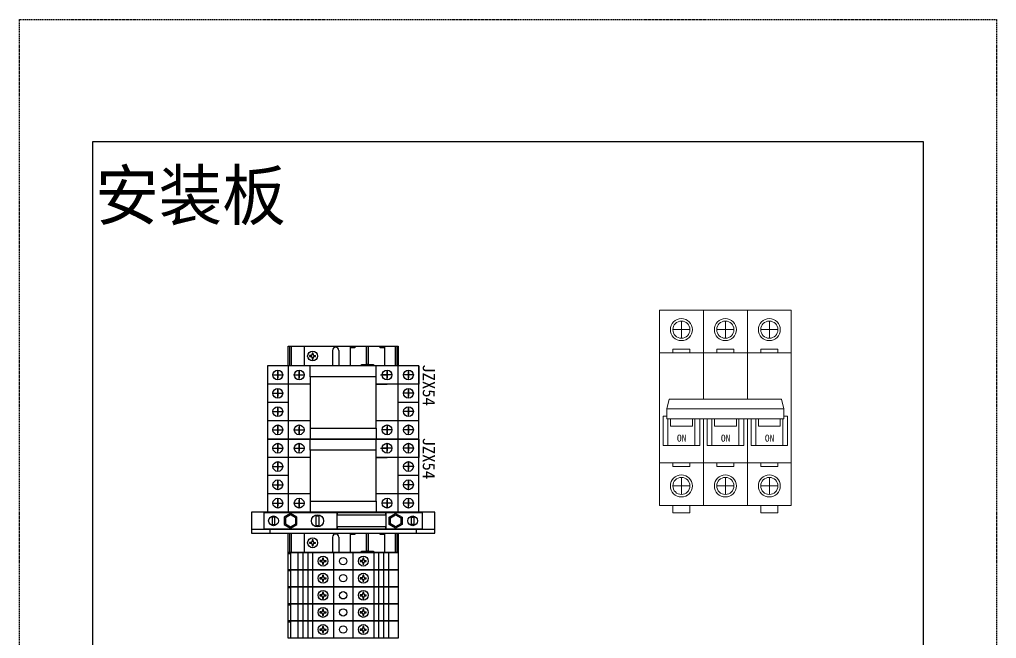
# Model space of a CAD drawing. Extents: x 316036 to 316436, y 364994 to 365494.
# Drawn here: x 316036.2 to 316436.2, y 365240.2 to 365493.6 of the extents above; entities that cross this region are included whole.
import ezdxf
from ezdxf.enums import TextEntityAlignment as Align

# ---------------------------------------------------------------- set-up
doc = ezdxf.new("R2010")
doc.units = 0
doc.header["$MEASUREMENT"] = 0
for name, pattern in [('ACAD_ISO02W100', [15, 12, -3]), ('DASHED', [0.75, 0.5, -0.25]), ('HIDDEN2', [4.7625, 3.175, -1.5875])]:
    doc.linetypes.add(name, pattern=pattern)
for name, color, linetype in [('DRAW', 123, 'Continuous'), ('Layer1', 7, 'Continuous'), ('布置图', 30, 'Continuous'), ('文字', 3, 'Continuous'), ('柜体', 130, 'Continuous')]:
    doc.layers.add(name, color=color, linetype=linetype)
doc.layers.add('细线', color=7, linetype='Continuous', lineweight=0)
doc.styles.add('正常', font='')
doc.styles.get('正常').set_extended_font_data('FangSong_GB2312')

# ---------------------------------------------------------------- blocks, each defined once
blk = doc.blocks.new('17683822994cea213c-2f8d-4703-9a4d-4d75ae0ec34a')
for points in [[(4.73, 137.5), (4.73, 138.1), (2.98, 138.1), (2.98, 137.5)], [(9.59, 130.65), (10.25, 130.65), (10.25, 138.1), (9.59, 138.1)], [(15.12, 138.1), (15.12, 137.5), (16.87, 137.5), (16.87, 138.1)], [(7.47, 130.65), (7.47, 130.1), (12.38, 130.1), (12.38, 130.65)], [(4.73, 61), (4.73, 61.6), (2.98, 61.6), (2.98, 61)], [(9.59, 54.15), (10.25, 54.15), (10.25, 61.6), (9.59, 61.6)], [(15.12, 61.6), (15.12, 61), (16.87, 61), (16.87, 61.6)], [(7.47, 54.15), (7.47, 53.6), (12.38, 53.6), (12.38, 54.15)]]:
    blk.add_hatch(color=7).paths.add_polyline_path(points)
at = {"color": 0}
for p, q in [((-21.94, 138.1), (-21.94, 130.1)), ((-21.34, 138.1), (-21.34, 130.1)), ((-16.05, 138.1), (-16.05, 130.1)), ((-4.38, 136.4), (-4.38, 130.1)), ((-1.81, 136.4), (-1.81, 130.1)), ((21.3, 138.1), (21.3, 130.1)), ((21.89, 138.1), (21.89, 130.1)), ((-21.94, 61.6), (-21.94, 53.6)), ((-21.34, 61.6), (-21.34, 53.6)), ((-16.05, 61.6), (-16.05, 53.6)), ((21.3, 61.6), (21.3, 53.6)), ((21.89, 61.6), (21.89, 53.6)), ((-4.38, 59.9), (-4.38, 53.6)), ((-1.81, 59.9), (-1.81, 53.6))]:
    blk.add_line(p, q, dxfattribs=at)
at = {"color": 1}
for p, q in [((-21.53, 53.1), (-22.53, 53.1)), ((-21.53, 53.6), (-21.53, 46.6)), ((-18.53, 53.6), (-18.53, 46.6)), ((-16.53, 53.6), (-16.53, 46.6)), ((-14.53, 53.6), (-14.53, 46.6)), ((-12.53, 53.6), (-12.53, 46.6)), ((-4.03, 53.6), (-4.03, 46.6)), ((3.97, 53.6), (3.97, 46.6)), ((12.47, 53.6), (12.47, 46.6)), ((14.47, 53.6), (14.47, 46.6)), ((16.47, 53.6), (16.47, 46.6)), ((18.47, 53.6), (18.47, 46.6))]:
    blk.add_line(p, q, dxfattribs=at)
at = {"color": 7}
for p, q in [((-21.53, 46.1), (-22.53, 46.1)), ((-21.53, 46.6), (-21.53, 39.6)), ((-18.53, 46.6), (-18.53, 39.6)), ((-16.53, 46.6), (-16.53, 39.6)), ((-14.53, 46.6), (-14.53, 39.6)), ((-12.53, 46.6), (-12.53, 39.6)), ((-4.03, 46.6), (-4.03, 39.6)), ((3.97, 46.6), (3.97, 39.6)), ((12.47, 46.6), (12.47, 39.6)), ((14.47, 46.6), (14.47, 39.6)), ((16.47, 46.6), (16.47, 39.6)), ((18.47, 46.6), (18.47, 39.6)), ((-21.53, 32.1), (-22.53, 32.1)), ((-21.53, 32.6), (-21.53, 25.6)), ((-18.53, 32.6), (-18.53, 25.6)), ((-16.53, 32.6), (-16.53, 25.6)), ((-14.53, 32.6), (-14.53, 25.6)), ((-12.53, 32.6), (-12.53, 25.6)), ((-4.03, 32.6), (-4.03, 25.6)), ((3.97, 32.6), (3.97, 25.6)), ((12.47, 32.6), (12.47, 25.6)), ((14.47, 32.6), (14.47, 25.6)), ((16.47, 32.6), (16.47, 25.6)), ((18.47, 32.6), (18.47, 25.6))]:
    blk.add_line(p, q, dxfattribs=at)
at = {"color": 4}
for p, q in [((-21.53, 39.1), (-22.53, 39.1)), ((-21.53, 39.6), (-21.53, 32.6)), ((-18.53, 39.6), (-18.53, 32.6)), ((-16.53, 39.6), (-16.53, 32.6)), ((-14.53, 39.6), (-14.53, 32.6)), ((-12.53, 39.6), (-12.53, 32.6)), ((-4.03, 39.6), (-4.03, 32.6)), ((3.97, 39.6), (3.97, 32.6)), ((12.47, 39.6), (12.47, 32.6)), ((14.47, 39.6), (14.47, 32.6)), ((16.47, 39.6), (16.47, 32.6)), ((18.47, 39.6), (18.47, 32.6))]:
    blk.add_line(p, q, dxfattribs=at)
at = {"color": 3}
for p, q in [((-21.53, 25.1), (-22.53, 25.1)), ((-21.53, 25.6), (-21.53, 18.59)), ((-18.53, 25.6), (-18.53, 18.59)), ((-16.53, 25.6), (-16.53, 18.59)), ((-14.53, 25.6), (-14.53, 18.59)), ((-12.53, 25.6), (-12.53, 18.59)), ((-4.03, 25.6), (-4.03, 18.59)), ((3.97, 25.6), (3.97, 18.59)), ((12.47, 25.6), (12.47, 18.59)), ((14.47, 25.6), (14.47, 18.59)), ((16.47, 25.6), (16.47, 18.59)), ((18.47, 25.6), (18.47, 18.59))]:
    blk.add_line(p, q, dxfattribs=at)
at = {"color": 0}
for points in [[(22.47, 138.1), (22.47, 130.1), (-22.53, 130.1), (-22.53, 138.1)], [(16.87, 138.1), (16.87, 130.1), (2.98, 130.1), (2.98, 138.1)], [(4.73, 138.1), (4.73, 137.5), (2.98, 137.5), (2.98, 138.1)], [(10.25, 138.1), (10.25, 130.65), (9.59, 130.65), (9.59, 138.1)], [(16.87, 138.1), (16.87, 137.5), (15.12, 137.5), (15.12, 138.1)], [(12.38, 130.65), (12.38, 130.1), (7.47, 130.1), (7.47, 130.65)], [(22.47, 61.6), (22.47, 53.6), (-22.53, 53.6), (-22.53, 61.6)], [(16.87, 61.6), (16.87, 53.6), (2.98, 53.6), (2.98, 61.6)], [(4.73, 61.6), (4.73, 61), (2.98, 61), (2.98, 61.6)], [(10.25, 61.6), (10.25, 54.15), (9.59, 54.15), (9.59, 61.6)], [(16.87, 61.6), (16.87, 61), (15.12, 61), (15.12, 61.6)], [(12.38, 54.15), (12.38, 53.6), (7.47, 53.6), (7.47, 54.15)]]:
    blk.add_lwpolyline(points, close=True, dxfattribs=at)
at = {"color": 1}
blk.add_lwpolyline([(22.47, 53.6), (22.47, 46.6), (-22.53, 46.6), (-22.53, 53.6)], close=True, dxfattribs=at)
at = {"color": 7}
for points in [[(22.47, 46.6), (22.47, 39.6), (-22.53, 39.6), (-22.53, 46.6)], [(22.47, 32.6), (22.47, 25.6), (-22.53, 25.6), (-22.53, 32.6)]]:
    blk.add_lwpolyline(points, close=True, dxfattribs=at)
at = {"color": 4}
blk.add_lwpolyline([(22.47, 39.6), (22.47, 32.6), (-22.53, 32.6), (-22.53, 39.6)], close=True, dxfattribs=at)
at = {"color": 3}
blk.add_lwpolyline([(22.47, 25.6), (22.47, 18.59), (-22.53, 18.59), (-22.53, 25.6)], close=True, dxfattribs=at)
at = {"color": 1}
blk.add_circle((-0.03, 50.1), 1.5, dxfattribs=at)
at = {"color": 7}
for centre in [(-0.03, 43.1), (-0.03, 29.1)]:
    blk.add_circle(centre, 1.5, dxfattribs=at)
at = {"color": 4}
blk.add_circle((-0.03, 36.1), 1.5, dxfattribs=at)
at = {"color": 3}
blk.add_circle((-0.03, 22.09), 1.5, dxfattribs=at)
at = {"color": 0}
for centre in [(-3.1, 136.4), (-3.1, 59.9)]:
    blk.add_arc(centre, 1.28, 0, 180, dxfattribs=at)
at = {"layer": 'DRAW', "color": 7, "ltscale": 0.3}
for points in [[(37.47, 61.6), (37.47, 70.1), (-37.53, 70.1), (-37.53, 61.6)], [(-2.53, 63.35), (-2.53, 69.85), (-32.53, 69.85), (-32.53, 63.35)], [(-28.03, 65.1), (-28.03, 68.1), (-29.03, 68.1), (-29.03, 65.1)], [(-24.13, 65.1), (-21.53, 63.6), (-18.93, 65.1), (-18.93, 68.1), (-21.53, 69.6), (-24.13, 68.1)], [(-23.63, 65.39), (-21.53, 64.18), (-19.43, 65.39), (-19.43, 67.81), (-21.53, 69.02), (-23.63, 67.81)], [(-9.9, 64.73), (-9.9, 68.48), (-11.15, 68.48), (-11.15, 64.73)], [(17.47, 69.05), (17.47, 69.85), (-2.53, 69.85), (-2.53, 69.05)], [(32.47, 63.35), (32.47, 69.85), (17.47, 69.85), (17.47, 63.35)], [(24.07, 65.1), (21.47, 63.6), (18.87, 65.1), (18.87, 68.1), (21.47, 69.6), (24.07, 68.1)], [(23.57, 65.39), (21.47, 64.18), (19.37, 65.39), (19.37, 67.81), (21.47, 69.02), (23.57, 67.81)], [(27.97, 65.1), (27.97, 68.1), (28.97, 68.1), (28.97, 65.1)], [(17.47, 63.35), (17.47, 64.15), (-2.53, 64.15), (-2.53, 63.35)], [(37.47, 61.6), (37.47, 63.1), (-37.53, 63.1), (-37.53, 61.6)], [(29.97, 61.6), (29.97, 63.1), (-30.03, 63.1), (-30.03, 61.6)]]:
    blk.add_lwpolyline(points, close=True, dxfattribs=at)
for centre, radius in [((-28.53, 66.6), 2), ((-10.53, 66.6), 2.5), ((28.47, 66.6), 2)]:
    blk.add_circle(centre, radius, dxfattribs=at)
at = {"layer": 'Layer1', "color": 7, "lineweight": -3, "ltscale": 50}
for centre in [(-12.53, 134.1), (-12.53, 57.6), (-8.28, 43.1), (8.22, 43.1), (-8.28, 29.1), (8.22, 29.1)]:
    blk.add_circle(centre, 2.03, dxfattribs=at)
at = {"layer": 'Layer1', "color": 1, "lineweight": -3, "ltscale": 50}
for centre in [(-8.28, 50.1), (8.22, 50.1)]:
    blk.add_circle(centre, 2.03, dxfattribs=at)
at = {"layer": 'Layer1', "color": 4, "lineweight": -3, "ltscale": 50}
for centre in [(-8.28, 36.1), (8.22, 36.1)]:
    blk.add_circle(centre, 2.03, dxfattribs=at)
at = {"layer": 'Layer1', "color": 3, "lineweight": -3, "ltscale": 50}
for centre in [(-8.28, 22.09), (8.22, 22.09)]:
    blk.add_circle(centre, 2.03, dxfattribs=at)
at = {"layer": '文字', "color": 7, "linetype": 'ACAD_ISO02W100'}
for p, q in [((-13.23, 134.29), (-13.78, 134.29)), ((-13.78, 134.29), (-13.78, 133.89)), ((-13.78, 133.89), (-13.23, 133.89)), ((-12.72, 135.31), (-12.72, 134.8)), ((-12.33, 135.31), (-12.72, 135.31)), ((-12.72, 133.39), (-12.72, 132.83)), ((-12.72, 132.83), (-12.33, 132.83)), ((-12.33, 134.8), (-12.33, 135.31)), ((-12.33, 132.83), (-12.33, 133.39)), ((-11.82, 134.29), (-11.3, 134.29)), ((-11.82, 133.89), (-11.3, 133.89)), ((-11.3, 133.89), (-11.3, 134.29)), ((-13.23, 57.79), (-13.78, 57.79)), ((-13.78, 57.79), (-13.78, 57.39)), ((-13.78, 57.39), (-13.23, 57.39)), ((-12.72, 58.81), (-12.72, 58.3)), ((-12.33, 58.81), (-12.72, 58.81)), ((-12.72, 56.89), (-12.72, 56.33)), ((-12.72, 56.33), (-12.33, 56.33)), ((-12.33, 58.3), (-12.33, 58.81)), ((-12.33, 56.33), (-12.33, 56.89)), ((-11.82, 57.79), (-11.3, 57.79)), ((-11.82, 57.39), (-11.3, 57.39)), ((-11.3, 57.39), (-11.3, 57.79)), ((-8.47, 44.3), (-8.47, 43.8)), ((-8.08, 44.3), (-8.47, 44.3)), ((-8.08, 43.8), (-8.08, 44.3)), ((8.03, 44.3), (8.03, 43.8)), ((8.42, 44.3), (8.03, 44.3)), ((8.42, 43.8), (8.42, 44.3)), ((-8.98, 43.29), (-9.53, 43.29)), ((-9.53, 43.29), (-9.53, 42.89)), ((-9.53, 42.89), (-8.98, 42.89)), ((-8.47, 42.38), (-8.47, 41.83)), ((-8.47, 41.83), (-8.08, 41.83)), ((-8.08, 41.83), (-8.08, 42.38)), ((-7.57, 43.29), (-7.05, 43.29)), ((-7.57, 42.89), (-7.05, 42.89)), ((-7.05, 42.89), (-7.05, 43.29)), ((7.52, 43.29), (6.97, 43.29)), ((6.97, 43.29), (6.97, 42.89)), ((6.97, 42.89), (7.52, 42.89)), ((8.03, 42.38), (8.03, 41.83)), ((8.03, 41.83), (8.42, 41.83)), ((8.42, 41.83), (8.42, 42.38)), ((8.93, 43.29), (9.45, 43.29)), ((8.93, 42.89), (9.45, 42.89)), ((9.45, 42.89), (9.45, 43.29)), ((-8.98, 29.28), (-9.53, 29.28)), ((-9.53, 29.28), (-9.53, 28.89)), ((-9.53, 28.89), (-8.98, 28.89)), ((-8.47, 30.3), (-8.47, 29.79)), ((-8.08, 30.3), (-8.47, 30.3)), ((-8.47, 28.38), (-8.47, 27.83)), ((-8.08, 29.79), (-8.08, 30.3)), ((-8.08, 27.83), (-8.08, 28.38)), ((-7.57, 29.28), (-7.05, 29.28)), ((-7.57, 28.89), (-7.05, 28.89)), ((-7.05, 28.89), (-7.05, 29.28)), ((7.52, 29.28), (6.97, 29.28)), ((6.97, 29.28), (6.97, 28.89)), ((6.97, 28.89), (7.52, 28.89)), ((8.03, 30.3), (8.03, 29.79)), ((8.42, 30.3), (8.03, 30.3)), ((8.03, 28.38), (8.03, 27.83)), ((8.42, 29.79), (8.42, 30.3)), ((8.42, 27.83), (8.42, 28.38)), ((8.93, 29.28), (9.45, 29.28)), ((8.93, 28.89), (9.45, 28.89)), ((9.45, 28.89), (9.45, 29.28)), ((-8.47, 27.83), (-8.08, 27.83)), ((8.03, 27.83), (8.42, 27.83))]:
    blk.add_line(p, q, dxfattribs=at)
at = {"layer": '文字', "color": 1, "linetype": 'ACAD_ISO02W100'}
for p, q in [((-8.98, 50.29), (-9.53, 50.29)), ((-9.53, 50.29), (-9.53, 49.89)), ((-9.53, 49.89), (-8.98, 49.89)), ((-8.47, 51.31), (-8.47, 50.8)), ((-8.08, 51.31), (-8.47, 51.31)), ((-8.47, 49.38), (-8.47, 48.83)), ((-8.47, 48.83), (-8.08, 48.83)), ((-8.08, 50.8), (-8.08, 51.31)), ((-8.08, 48.83), (-8.08, 49.38)), ((-7.57, 50.29), (-7.05, 50.29)), ((-7.57, 49.89), (-7.05, 49.89)), ((-7.05, 49.89), (-7.05, 50.29)), ((7.52, 50.29), (6.97, 50.29)), ((6.97, 50.29), (6.97, 49.89)), ((6.97, 49.89), (7.52, 49.89)), ((8.03, 51.31), (8.03, 50.8)), ((8.42, 51.31), (8.03, 51.31)), ((8.03, 49.38), (8.03, 48.83)), ((8.03, 48.83), (8.42, 48.83)), ((8.42, 50.8), (8.42, 51.31)), ((8.42, 48.83), (8.42, 49.38)), ((8.93, 50.29), (9.45, 50.29)), ((8.93, 49.89), (9.45, 49.89)), ((9.45, 49.89), (9.45, 50.29))]:
    blk.add_line(p, q, dxfattribs=at)
at = {"layer": '文字', "color": 4, "linetype": 'ACAD_ISO02W100'}
for p, q in [((-8.98, 36.28), (-9.53, 36.28)), ((-9.53, 36.28), (-9.53, 35.89)), ((-8.47, 37.3), (-8.47, 36.79)), ((-8.08, 37.3), (-8.47, 37.3)), ((-8.08, 36.79), (-8.08, 37.3)), ((-7.57, 36.28), (-7.05, 36.28)), ((-7.05, 35.89), (-7.05, 36.28)), ((7.52, 36.28), (6.97, 36.28)), ((6.97, 36.28), (6.97, 35.89)), ((8.03, 37.3), (8.03, 36.79)), ((8.42, 37.3), (8.03, 37.3)), ((8.42, 36.79), (8.42, 37.3)), ((8.93, 36.28), (9.45, 36.28)), ((9.45, 35.89), (9.45, 36.28)), ((-9.53, 35.89), (-8.98, 35.89)), ((-8.47, 35.38), (-8.47, 34.83)), ((-8.47, 34.83), (-8.08, 34.83)), ((-8.08, 34.83), (-8.08, 35.38)), ((-7.57, 35.89), (-7.05, 35.89)), ((6.97, 35.89), (7.52, 35.89)), ((8.03, 35.38), (8.03, 34.83)), ((8.03, 34.83), (8.42, 34.83)), ((8.42, 34.83), (8.42, 35.38)), ((8.93, 35.89), (9.45, 35.89))]:
    blk.add_line(p, q, dxfattribs=at)
at = {"layer": '文字', "color": 3, "linetype": 'ACAD_ISO02W100'}
for p, q in [((-8.98, 22.28), (-9.53, 22.28)), ((-9.53, 22.28), (-9.53, 21.89)), ((-9.53, 21.89), (-8.98, 21.89)), ((-8.47, 23.3), (-8.47, 22.79)), ((-8.08, 23.3), (-8.47, 23.3)), ((-8.47, 21.38), (-8.47, 20.83)), ((-8.47, 20.83), (-8.08, 20.83)), ((-8.08, 22.79), (-8.08, 23.3)), ((-8.08, 20.83), (-8.08, 21.38)), ((-7.57, 22.28), (-7.05, 22.28)), ((-7.57, 21.89), (-7.05, 21.89)), ((-7.05, 21.89), (-7.05, 22.28)), ((7.52, 22.28), (6.97, 22.28)), ((6.97, 22.28), (6.97, 21.89)), ((6.97, 21.89), (7.52, 21.89)), ((8.03, 23.3), (8.03, 22.79)), ((8.42, 23.3), (8.03, 23.3)), ((8.03, 21.38), (8.03, 20.83)), ((8.03, 20.83), (8.42, 20.83)), ((8.42, 22.79), (8.42, 23.3)), ((8.42, 20.83), (8.42, 21.38)), ((8.93, 22.28), (9.45, 22.28)), ((8.93, 21.89), (9.45, 21.89)), ((9.45, 21.89), (9.45, 22.28))]:
    blk.add_line(p, q, dxfattribs=at)
at = {"layer": '文字', "color": 7, "linetype": 'ACAD_ISO02W100'}
for centre, start, end in [((-13.23, 134.8), 270, 0), ((-13.23, 133.39), 0, 90), ((-11.82, 134.8), 180, 270), ((-11.82, 133.39), 90, 180), ((-13.23, 58.3), 270, 0), ((-13.23, 56.89), 0, 90), ((-11.82, 58.3), 180, 270), ((-11.82, 56.89), 90, 180), ((-8.98, 43.8), 270, 0), ((-8.98, 42.38), 0, 90), ((-7.57, 43.8), 180, 270), ((-7.57, 42.38), 90, 180), ((7.52, 43.8), 270, 0), ((7.52, 42.38), 0, 90), ((8.93, 43.8), 180, 270), ((8.93, 42.38), 90, 180), ((-8.98, 29.79), 270, 0), ((-8.98, 28.38), 0, 90), ((-7.57, 29.79), 180, 270), ((-7.57, 28.38), 90, 180), ((7.52, 29.79), 270, 0), ((7.52, 28.38), 0, 90), ((8.93, 29.79), 180, 270), ((8.93, 28.38), 90, 180)]:
    blk.add_arc(centre, 0.509, start, end, dxfattribs=at)
at = {"layer": '文字', "color": 1, "linetype": 'ACAD_ISO02W100'}
for centre, start, end in [((-8.98, 50.8), 270, 0), ((-8.98, 49.38), 0, 90), ((-7.57, 50.8), 180, 270), ((-7.57, 49.38), 90, 180), ((7.52, 50.8), 270, 0), ((7.52, 49.38), 0, 90), ((8.93, 50.8), 180, 270), ((8.93, 49.38), 90, 180)]:
    blk.add_arc(centre, 0.509, start, end, dxfattribs=at)
at = {"layer": '文字', "color": 4, "linetype": 'ACAD_ISO02W100'}
for centre, start, end in [((-8.98, 36.79), 270, 0), ((-7.57, 36.79), 180, 270), ((7.52, 36.79), 270, 0), ((8.93, 36.79), 180, 270), ((-8.98, 35.38), 0, 90), ((-7.57, 35.38), 90, 180), ((7.52, 35.38), 0, 90), ((8.93, 35.38), 90, 180)]:
    blk.add_arc(centre, 0.509, start, end, dxfattribs=at)
at = {"layer": '文字', "color": 3, "linetype": 'ACAD_ISO02W100'}
for centre, start, end in [((-8.98, 22.79), 270, 0), ((-8.98, 21.38), 0, 90), ((-7.57, 22.79), 180, 270), ((-7.57, 21.38), 90, 180), ((7.52, 22.79), 270, 0), ((7.52, 21.38), 0, 90), ((8.93, 22.79), 180, 270), ((8.93, 21.38), 90, 180)]:
    blk.add_arc(centre, 0.509, start, end, dxfattribs=at)
at = {"layer": '柜体', "color": 3}
for p, q in [((-26.78, 128.35), (-26.78, 125.2)), ((-26.78, 124.35), (-26.78, 128.35)), ((-18.03, 124.35), (-18.03, 128.35)), ((-18.03, 128.35), (-18.03, 125.2)), ((17.97, 128.35), (17.97, 125.2)), ((17.97, 124.35), (17.97, 128.35)), ((26.72, 124.35), (26.72, 128.35)), ((26.72, 128.35), (26.72, 125.2)), ((-28.78, 126.35), (-24.78, 126.35)), ((19.97, 126.35), (15.97, 126.35)), ((28.72, 126.35), (24.72, 126.35)), ((-26.78, 116.85), (-26.78, 120.85)), ((-26.78, 120.85), (-26.78, 117.7)), ((26.72, 120.85), (26.72, 117.7)), ((26.72, 116.85), (26.72, 120.85)), ((-28.78, 118.85), (-24.78, 118.85)), ((28.72, 118.85), (24.72, 118.85)), ((-22.53, 115.1), (-31.03, 115.1)), ((-26.78, 113.35), (-26.78, 110.2)), ((-26.78, 109.35), (-26.78, 113.35)), ((26.72, 109.35), (26.72, 113.35)), ((26.72, 113.35), (26.72, 110.2)), ((-28.78, 111.35), (-24.78, 111.35)), ((28.72, 111.35), (24.72, 111.35)), ((-26.78, 101.85), (-26.78, 105.85)), ((-26.78, 105.85), (-26.78, 102.7)), ((-18.03, 105.85), (-18.03, 101.85)), ((-18.03, 101.85), (-18.03, 105)), ((17.97, 105.85), (17.97, 101.85)), ((17.97, 101.85), (17.97, 105)), ((26.72, 105.85), (26.72, 102.7)), ((26.72, 101.85), (26.72, 105.85)), ((-28.78, 103.85), (-24.78, 103.85)), ((19.97, 103.85), (15.97, 103.85)), ((28.72, 103.85), (24.72, 103.85)), ((-28.78, 96.35), (-24.78, 96.35)), ((-26.78, 98.35), (-26.78, 95.2)), ((-26.78, 94.35), (-26.78, 98.35)), ((-18.03, 94.35), (-18.03, 98.35)), ((-18.03, 98.35), (-18.03, 95.2)), ((19.97, 96.35), (15.97, 96.35)), ((17.97, 98.35), (17.97, 95.2)), ((17.97, 94.35), (17.97, 98.35)), ((28.72, 96.35), (24.72, 96.35)), ((26.72, 94.35), (26.72, 98.35)), ((26.72, 98.35), (26.72, 95.2)), ((-28.78, 88.85), (-24.78, 88.85)), ((-26.78, 86.85), (-26.78, 90.85)), ((-26.78, 90.85), (-26.78, 87.7)), ((28.72, 88.85), (24.72, 88.85)), ((26.72, 90.85), (26.72, 87.7)), ((26.72, 86.85), (26.72, 90.85)), ((-22.53, 85.1), (-31.03, 85.1)), ((-28.78, 81.35), (-24.78, 81.35)), ((-26.78, 83.35), (-26.78, 80.2)), ((-26.78, 79.35), (-26.78, 83.35)), ((28.72, 81.35), (24.72, 81.35)), ((26.72, 79.35), (26.72, 83.35)), ((26.72, 83.35), (26.72, 80.2)), ((-28.78, 73.85), (-24.78, 73.85)), ((-26.78, 71.85), (-26.78, 75.85)), ((-26.78, 75.85), (-26.78, 72.7)), ((-18.03, 75.85), (-18.03, 71.85)), ((-18.03, 71.85), (-18.03, 75)), ((19.97, 73.85), (15.97, 73.85)), ((17.97, 75.85), (17.97, 71.85)), ((17.97, 71.85), (17.97, 75)), ((28.72, 73.85), (24.72, 73.85)), ((26.72, 75.85), (26.72, 72.7)), ((26.72, 71.85), (26.72, 75.85))]:
    blk.add_line(p, q, dxfattribs=at)
at = {"layer": '柜体', "color": 1}
for p, q in [((-13.53, 125.6), (-13.53, 130.1)), ((13.47, 125.6), (13.47, 130.1)), ((30.97, 130.1), (30.97, 122.6)), ((-20.03, 126.35), (-16.03, 126.35)), ((-13.53, 122.6), (-31.03, 122.6)), ((13.47, 122.6), (17.97, 122.6)), ((30.97, 122.6), (13.47, 122.6)), ((30.97, 115.1), (22.47, 115.1)), ((-13.53, 107.6), (-31.03, 107.6)), ((-13.53, 104.6), (-13.53, 100.1)), ((30.97, 107.6), (13.47, 107.6)), ((13.47, 104.6), (13.47, 100.1)), ((-20.03, 103.85), (-16.03, 103.85)), ((-13.53, 95.6), (-13.53, 100.1)), ((13.47, 95.6), (13.47, 100.1)), ((30.97, 100.1), (30.97, 92.6)), ((-20.03, 96.35), (-16.03, 96.35)), ((-13.53, 92.6), (-31.03, 92.6)), ((13.47, 92.6), (17.97, 92.6)), ((30.97, 92.6), (13.47, 92.6)), ((30.97, 85.1), (22.47, 85.1)), ((-13.53, 77.6), (-31.03, 77.6)), ((30.97, 77.6), (13.47, 77.6)), ((-20.03, 73.85), (-16.03, 73.85)), ((-13.53, 74.6), (-13.53, 70.1)), ((13.47, 74.6), (13.47, 70.1))]:
    blk.add_line(p, q, dxfattribs=at)
at = {"layer": '柜体'}
for p, q in [((-17.19, 126.2), (-19.67, 126.2)), ((17.76, 126.2), (15.28, 126.2)), ((-17.19, 96.2), (-19.67, 96.2)), ((17.76, 96.2), (15.28, 96.2))]:
    blk.add_line(p, q, dxfattribs=at)
at = {"layer": '柜体', "color": 1}
for points in [[(-31.03, 130.1), (-31.03, 100.1), (30.97, 100.1), (30.97, 130.1)], [(-22.53, 130.1), (-22.53, 100.1), (22.47, 100.1), (22.47, 130.1)], [(-31.03, 100.1), (-31.03, 70.1), (30.97, 70.1), (30.97, 100.1)], [(-22.53, 100.1), (-22.53, 70.1), (22.47, 70.1), (22.47, 100.1)]]:
    blk.add_lwpolyline(points, close=True, dxfattribs=at)
at = {"layer": '柜体', "color": 3}
for points in [[(-13.53, 125.6), (-13.53, 104.6), (13.47, 104.6), (13.47, 125.6)], [(-13.53, 95.6), (-13.53, 74.6), (13.47, 74.6), (13.47, 95.6)]]:
    blk.add_lwpolyline(points, close=True, dxfattribs=at)
for centre in [(-26.78, 126.35), (17.97, 126.35), (26.72, 126.35), (-26.78, 118.85), (26.72, 118.85), (-26.78, 111.35), (26.72, 111.35), (-26.78, 103.85), (17.97, 103.85), (26.72, 103.85), (-26.78, 96.35), (17.97, 96.35), (26.72, 96.35), (-26.78, 88.85), (26.72, 88.85), (-26.78, 81.35), (26.72, 81.35), (-26.78, 73.85), (17.97, 73.85), (26.72, 73.85)]:
    blk.add_circle(centre, 2, dxfattribs=at)
at = {"layer": '柜体', "color": 1}
for centre in [(-18.03, 126.35), (-18.03, 103.85), (-18.03, 96.35), (-18.03, 73.85)]:
    blk.add_circle(centre, 2, dxfattribs=at)
at = {"layer": '柜体', "color": 3, "linetype": 'HIDDEN2'}
for p in [(32.58, 130.69), (32.58, 100.69)]:
    blk.add_text('JZX54', height=5, rotation=270, dxfattribs=at).set_placement(p)
blk = doc.blocks.new('Manufacturer光辉PartName微型断路器Series3PShellFrameLimitingCurrentRemarkPartTypeMinCurrent1MaxCurrent63Poles3PMinPower0MaxPower0LibType2DelFlgfalseUpdateDate')
at = {"layer": '细线'}
for p, q in [((-21.5, 32), (-14.5, 32)), ((-18, 35.5), (-18, 28.5)), ((-3.5, 32), (3.5, 32)), ((0, 35.5), (0, 28.5)), ((14.5, 32), (21.5, 32)), ((18, 35.5), (18, 28.5)), ((-21.5, -32), (-14.5, -32)), ((-18, -35.5), (-18, -28.5)), ((-3.5, -32), (3.5, -32)), ((0, -35.5), (0, -28.5)), ((14.5, -32), (21.5, -32)), ((18, -35.5), (18, -28.5))]:
    blk.add_line(p, q, dxfattribs=at)
for points in [[(-9, 3.5), (-9, 40), (-27, 40), (-27, -40), (-9, -40), (-9, -4.5)], [(9, 3.5), (9, 40), (-9, 40), (-9, 3.5)], [(9, -4.5), (9, -40), (27, -40), (27, 40), (9, 40), (9, 3.5)], [(-9, 3.5), (-9, 22.5), (-27, 22.5), (-27, -22.5), (-9, -22.5), (-9, -4.5)], [(9, 3.5), (9, 22.5), (-9, 22.5), (-9, 3.5)], [(9, -4.5), (9, -22.5), (27, -22.5), (27, 22.5), (9, 22.5), (9, 3.5)], [(-24, -3.5), (-25.5, -3.5), (-25.5, -15.5), (-10.5, -15.5), (-10.5, -4.5)], [(10.5, -4.5), (10.5, -15.5), (25.5, -15.5), (25.5, -3.5), (24, -3.5)], [(-23.5, -4.5), (-23.5, -15.5), (-12.5, -15.5), (-12.5, -4.5)], [(-22.5, -4.5), (-22.5, -7.5), (-13.5, -7.5), (-13.5, -4.5)], [(-9, -4.5), (-9, -40), (9, -40), (9, -4.5)], [(-9, -4.5), (-9, -22.5), (9, -22.5), (9, -4.5)], [(-7.5, -4.5), (-7.5, -15.5), (7.5, -15.5), (7.5, -4.5)], [(-5.5, -4.5), (-5.5, -15.5), (5.5, -15.5), (5.5, -4.5)], [(-4.5, -4.5), (-4.5, -7.5), (4.5, -7.5), (4.5, -4.5)], [(12.5, -4.5), (12.5, -15.5), (23.5, -15.5), (23.5, -4.5)], [(13.5, -4.5), (13.5, -7.5), (22.5, -7.5), (22.5, -4.5)]]:
    blk.add_lwpolyline(points, dxfattribs=at)
for points in [[(-21.5, 24), (-14.5, 24), (-14.5, 22.5), (-21.5, 22.5)], [(-3.5, 24), (3.5, 24), (3.5, 22.5), (-3.5, 22.5)], [(14.5, 24), (21.5, 24), (21.5, 22.5), (14.5, 22.5)], [(24, -0.5), (-24, -0.5), (-23, 3.5), (23, 3.5)], [(-24, -4.5), (24, -4.5), (24, -0.5), (-24, -0.5)], [(-21.5, -24), (-14.5, -24), (-14.5, -22.5), (-21.5, -22.5)], [(-3.5, -24), (3.5, -24), (3.5, -22.5), (-3.5, -22.5)], [(14.5, -24), (21.5, -24), (21.5, -22.5), (14.5, -22.5)], [(-21.5, -43), (-14.5, -43), (-14.5, -40), (-21.5, -40)], [(14.5, -43), (21.5, -43), (21.5, -40), (14.5, -40)]]:
    blk.add_lwpolyline(points, close=True, dxfattribs=at)
for centre, radius in [((-18, 32), 4.5), ((0, 32), 4.5), ((18, 32), 4.5), ((-18, 32), 3.5), ((0, 32), 3.5), ((18, 32), 3.5), ((-18, -32), 4.5), ((0, -32), 4.5), ((18, -32), 4.5), ((-18, -32), 3.5), ((0, -32), 3.5), ((18, -32), 3.5)]:
    blk.add_circle(centre, radius, dxfattribs=at)
at = {"layer": '细线', "color": 2, "lineweight": 15, "style": '正常'}
for p in [(-19.83, -13.86), (-1.83, -13.86), (16.17, -13.86)]:
    blk.add_text('ON', height=2.851, dxfattribs=at).set_placement(p)

msp = doc.modelspace()

# ---------------------------------------------------------------- linework, layer by layer
at = {"color": 2}
msp.add_lwpolyline([(316066.24, 365443.63), (316406.24, 365443.63), (316406.24, 365043.63), (316066.24, 365043.63)], close=True, dxfattribs=at)
at = {"layer": '布置图', "linetype": 'DASHED'}
msp.add_lwpolyline([(316036.24, 365493.63), (316436.24, 365493.63), (316436.24, 364993.63), (316036.24, 364993.63)], close=True, dxfattribs=at)

# ---------------------------------------------------------------- block references
for name, p in [('Manufacturer光辉PartName微型断路器Series3PShellFrameLimitingCurrentRemarkPartTypeMinCurrent1MaxCurrent63Poles3PMinPower0MaxPower0LibType2DelFlgfalseUpdateDate', (316325.24, 365334.63)), ('17683822994cea213c-2f8d-4703-9a4d-4d75ae0ec34a', (316168.77, 365221.73))]:
    msp.add_blockref(name, p)

# ---------------------------------------------------------------- texts
at = {"color": 0}
msp.add_text('安装板', height=20, dxfattribs=at).set_placement((316067.24, 365421.63), align=Align.MIDDLE_LEFT)

doc.saveas('drawing.dxf')
